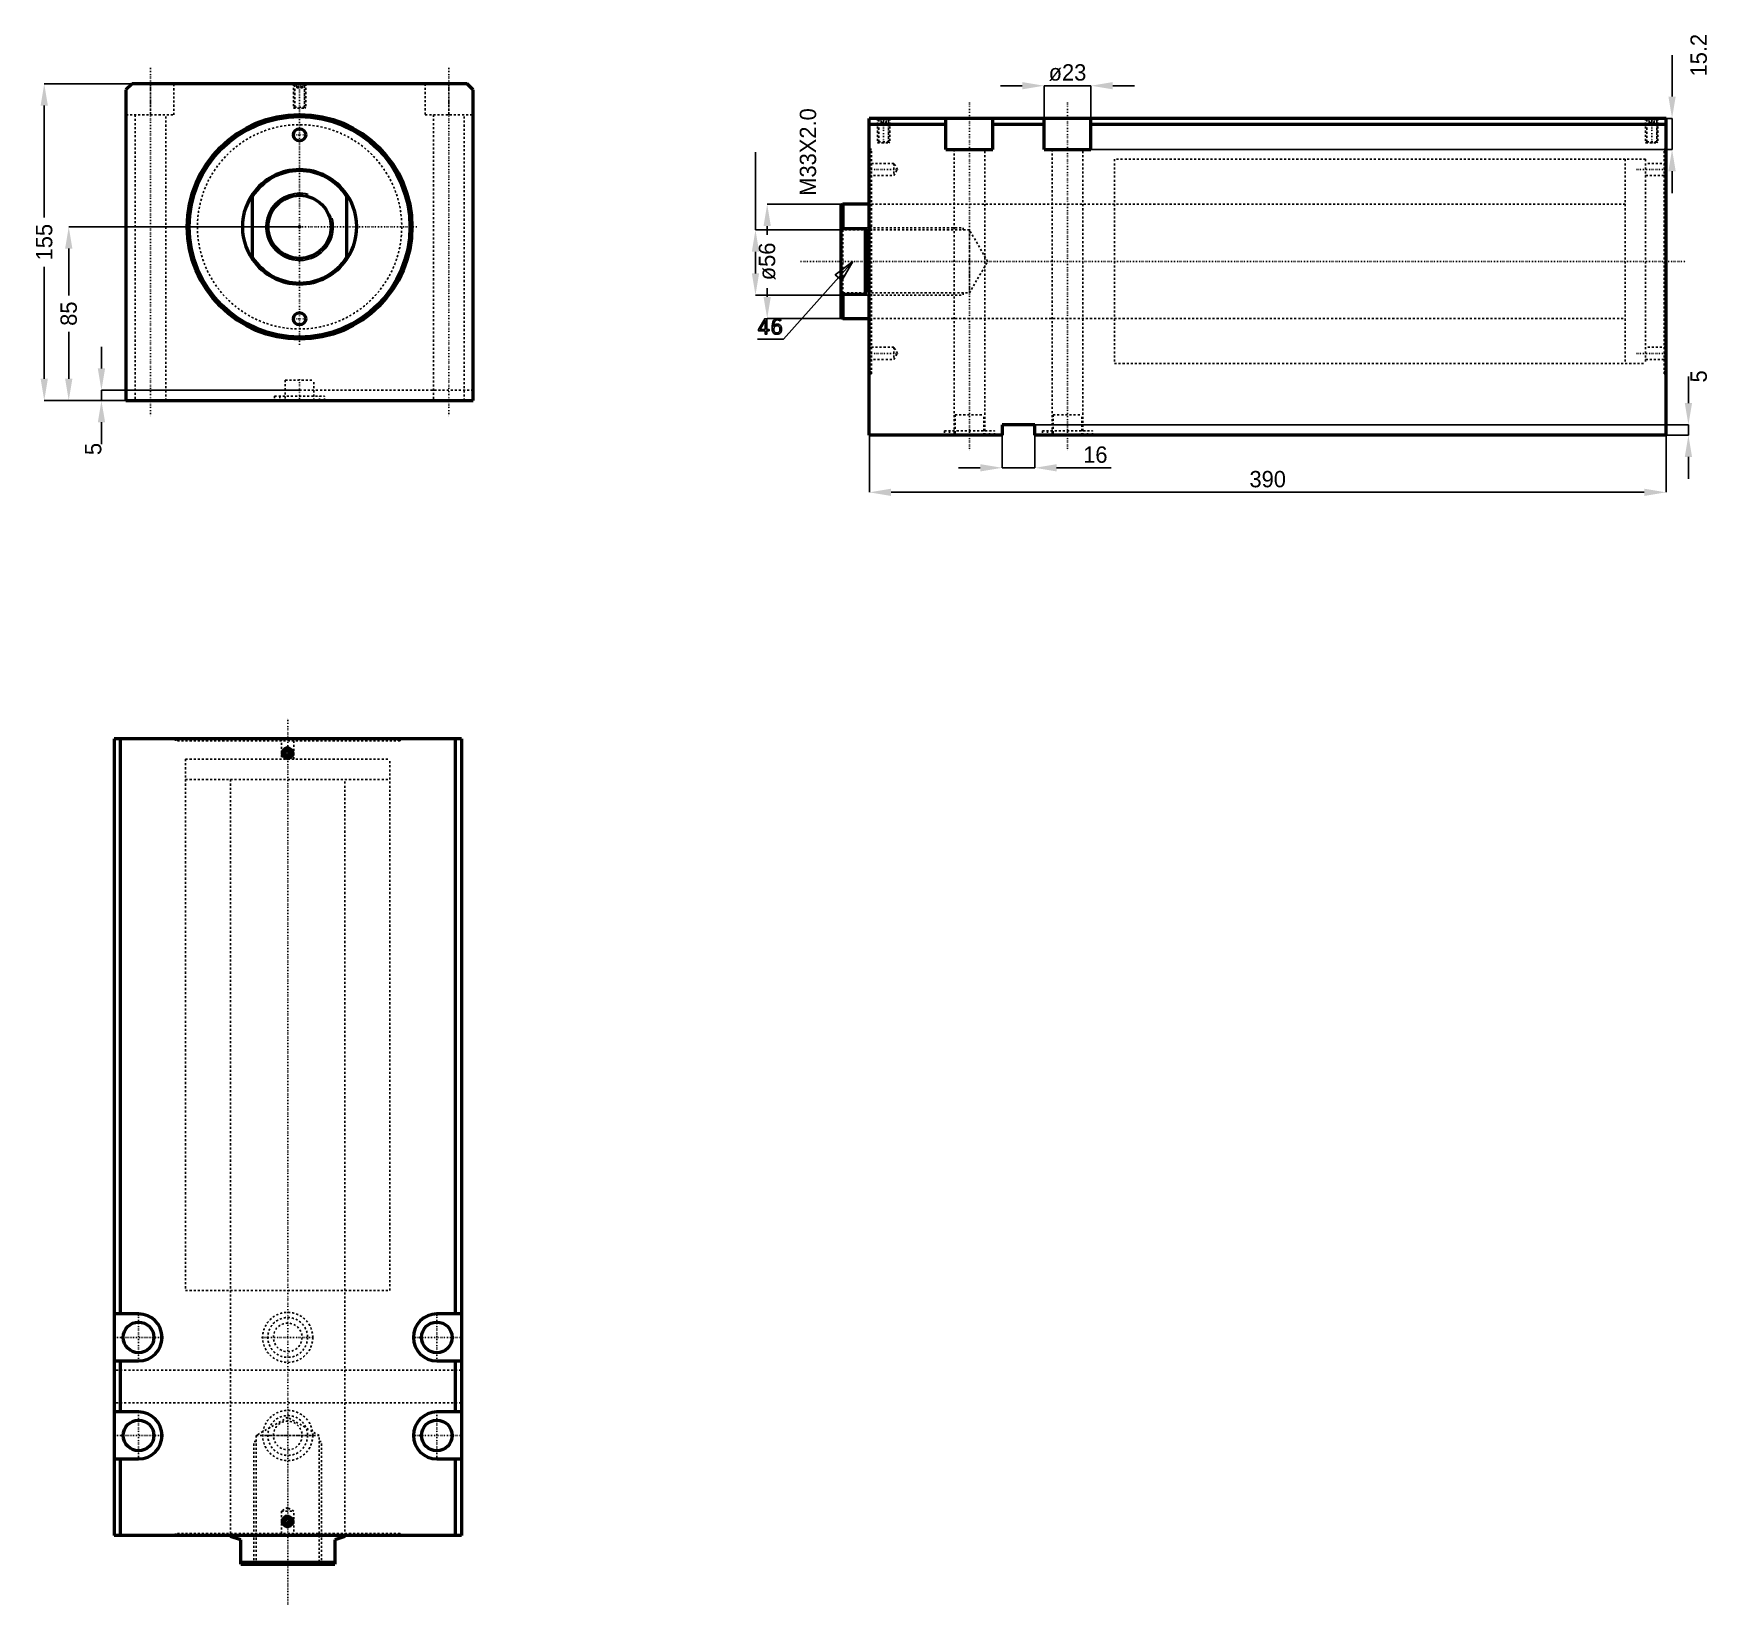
# Model space of a CAD drawing. Header units: millimetres. Extents: x -130 to 690, y -674 to 95.
import ezdxf

# ---------------------------------------------------------------- set-up
doc = ezdxf.new("R2010")
doc.units = ezdxf.units.MM
doc.linetypes.add('Center', pattern=[1.5, 0.45, -0.5, 0.05, -0.5])
doc.linetypes.add('Dashed', pattern=[2, 1, -1])
for name, color, linetype, lineweight in [('2d ConnectionPoints', 7, 'Continuous', 50), ('AM_0', 7, 'Continuous', 50), ('AM_5', 3, 'Continuous', 25), ('AM_7', 7, 'Center', 25), ('AM_9', 6, 'Dashed', 25)]:
    doc.layers.add(name, color=color, linetype=linetype, lineweight=lineweight)
doc.dimstyles.new('ISO-25', dxfattribs={"dimtxt": 2.5, "dimasz": 2.5, "dimexe": 1.25, "dimexo": 0.625, "dimtad": 1, "dimtxsty": 'Standard', "dimcen": 2.5, "dimadec": 0, "dimazin": 0, "dimtfac": 1, "dimtmove": 0, "dimatfit": 3, "dimfxl": 0, "dimarcsym": 0})

# ---------------------------------------------------------------- blocks, each defined once
blk = doc.blocks.new('1_JECX_MF_INLA_100_250_0_rod__0_in_JECX_MF_160_INLA_100_250_0__0')
at = {"layer": 'AM_0'}
for p, q in [((-23, -15.97), (-23, 15.97)), ((23, 15.97), (23, -15.97))]:
    blk.add_line(p, q, dxfattribs=at)
for points in [[(-23, 15.97), (-24.3, 13.9), (-25.42, 11.73), (-26.35, 9.47), (-27.07, 7.14), (-27.59, 4.75), (-27.9, 2.33), (-28, -0.11), (-27.88, -2.55), (-27.56, -4.97), (-27.02, -7.35), (-26.27, -9.68), (-25.33, -11.93), (-24.19, -14.1), (-23, -15.97)], [(23, -15.97), (24.3, -13.9), (25.42, -11.73), (26.35, -9.47), (27.07, -7.14), (27.59, -4.75), (27.9, -2.33), (28, 0.11), (27.88, 2.55), (27.56, 4.97), (27.02, 7.35), (26.27, 9.68), (25.33, 11.93), (24.19, 14.1), (23, 15.97)]]:
    blk.add_lwpolyline(points, dxfattribs=at)
blk.add_circle((0, 0), 15.42, dxfattribs=at)
for radius, start, end in [(28, 34.77194, 145.22806), (27.5, 33.2419, 146.7581), (27.5, 213.2419, 326.7581), (28, 214.77194, 325.22806)]:
    blk.add_arc((0, 0), radius, start, end, dxfattribs=at)
at = {"layer": 'AM_5'}
blk.add_arc((0, 0), 16.5, 75, 15, dxfattribs=at)
blk = doc.blocks.new('2_JECX_MF_EXLA_100_250_0_body__0_in_JECX_MF_160_INLA_100_250_0__0')
at = {"layer": 'AM_0'}
for p, q in [((-82, 70), (-85, 67)), ((-85, 67), (-85, -85)), ((82, 70), (-82, 70)), ((85, 67), (82, 70)), ((85, -85), (85, 67)), ((-85, -85), (85, -85))]:
    blk.add_line(p, q, dxfattribs=at)
for centre, radius in [((0, 0), 55), ((0, 0), 54), ((0, 45), 3), ((0, -45), 3)]:
    blk.add_circle(centre, radius, dxfattribs=at)
at = {"layer": 'AM_5', "linetype": 'Dashed'}
for p, q in [((-3, 70), (-3, 58)), ((3, 70), (3, 58))]:
    blk.add_line(p, q, dxfattribs=at)
at = {"layer": 'AM_7'}
for p, q in [((-73, 77.75), (-73, -92.75)), ((73, 77.75), (73, -92.75)), ((0, -57.75), (0, 70.6)), ((-3.15, 45), (3.15, 45)), ((-57.75, 0), (57.75, 0)), ((-3.15, -45), (3.15, -45)), ((0, -74.5), (0, -85.5))]:
    blk.add_line(p, q, dxfattribs=at)
at = {"layer": 'AM_9'}
for p, q in [((-73, 54.8), (-73, 70)), ((-61.5, 54.8), (-61.5, 70)), ((-3, 70), (-2.46, 69.46)), ((-2.46, 69.46), (-2.46, 58.54)), ((-2.46, 69.46), (2.46, 69.46)), ((-1.9, 70), (-2.4, 69.5)), ((-2.4, 69.5), (-2.4, 58)), ((-2.4, 69.5), (2.4, 69.5)), ((-1.44, 68), (-1.44, 70)), ((-1.44, 68), (1.44, 68)), ((-0.72, 68), (-0.72, 70)), ((0.72, 68), (0.72, 70)), ((1.44, 68), (1.44, 70)), ((2.4, 69.5), (1.9, 70)), ((2.4, 58), (2.4, 69.5)), ((2.46, 69.46), (3, 70)), ((2.46, 58.54), (2.46, 69.46)), ((61.5, 70), (61.5, 54.8)), ((73, 54.8), (73, 70)), ((-2.46, 58.54), (-3, 58)), ((-3, 58), (3, 58)), ((-2.46, 58.54), (2.46, 58.54)), ((3, 58), (2.46, 58.54)), ((-85, 54.8), (-61.5, 54.8)), ((-80.5, 54.8), (-80.5, -85)), ((-65.5, -85), (-65.5, 54.8)), ((61.5, 54.8), (85, 54.8)), ((65.5, 54.8), (65.5, -85)), ((80.5, -85), (80.5, 54.8)), ((85, -80), (-85, -80)), ((-7, -75), (7, -75)), ((-7, -75), (-7, -85)), ((7, -85), (7, -75)), ((-12.25, -82.9), (12.25, -82.9)), ((-12.25, -82.9), (-12.25, -85)), ((-9.75, -82.9), (-9.75, -85)), ((9.75, -85), (9.75, -82.9)), ((12.25, -85), (12.25, -82.9))]:
    blk.add_line(p, q, dxfattribs=at)
blk.add_circle((0, 0), 50, dxfattribs=at)
blk = doc.blocks.new('*D3')
at = {"layer": 'AM_5', "color": 0, "lineweight": -2}
for p, q in [((-82, 70), (-125, 70)), ((-125, 59.33), (-125, 4.61)), ((-125, -74.33), (-125, -19.61)), ((-85, -85), (-125, -85))]:
    blk.add_line(p, q, dxfattribs=at)
at = {"layer": 'AM_5', "color": 0}
for points in [[(-123.22, 59.33), (-126.78, 59.33), (-125, 70)], [(-126.78, -74.33), (-123.22, -74.33), (-125, -85)]]:
    blk.add_solid(points, dxfattribs=at)
at = {"layer": 'Defpoints', "color": 0}
for p in [(-82, 70), (-125, -85), (-85, -85)]:
    blk.add_point(p, dxfattribs=at)
at = {"layer": 'AM_5', "color": 0, "insert": (-125, -7.5), "char_height": 8, "attachment_point": 5, "rotation": 90}
blk.add_mtext('155', dxfattribs=at)
blk = doc.blocks.new('*D4')
at = {"layer": 'AM_5', "color": 0, "lineweight": -2}
for p, q in [((0, 0), (-113, 0)), ((-113, -10.67), (-113, -33.62)), ((-113, -74.33), (-113, -51.38)), ((-85, -85), (-113, -85))]:
    blk.add_line(p, q, dxfattribs=at)
at = {"layer": 'AM_5', "color": 0}
for points in [[(-111.22, -10.67), (-114.78, -10.67), (-113, 0)], [(-114.78, -74.33), (-111.22, -74.33), (-113, -85)]]:
    blk.add_solid(points, dxfattribs=at)
at = {"layer": 'Defpoints', "color": 0}
for p in [(0, 0), (-113, -85), (-85, -85)]:
    blk.add_point(p, dxfattribs=at)
at = {"layer": 'AM_5', "color": 0, "insert": (-113, -42.5), "char_height": 8, "attachment_point": 5, "rotation": 90}
blk.add_mtext('85', dxfattribs=at)
blk = doc.blocks.new('*D5')
at = {"layer": 'AM_5', "color": 0, "lineweight": -2}
for p, q in [((-97, -69.33), (-97, -58.67)), ((0, -80), (-97, -80)), ((-97, -80), (-97, -85)), ((-85, -85), (-97, -85)), ((-97, -95.67), (-97, -106.33))]:
    blk.add_line(p, q, dxfattribs=at)
at = {"layer": 'AM_5', "color": 0}
for points in [[(-98.78, -69.33), (-95.22, -69.33), (-97, -80)], [(-95.22, -95.67), (-98.78, -95.67), (-97, -85)]]:
    blk.add_solid(points, dxfattribs=at)
at = {"layer": 'Defpoints', "color": 0}
for p in [(0, -80), (-97, -85), (-85, -85)]:
    blk.add_point(p, dxfattribs=at)
at = {"layer": 'AM_5', "color": 0, "insert": (-101, -108.73), "char_height": 8, "attachment_point": 5, "rotation": 90}
blk.add_mtext('5', dxfattribs=at)
blk = doc.blocks.new('1_JECX_MF_INLA_100_250_0_rod__0_in_JECX_MF_160_INLA_100_250_0__4')
at = {"layer": 'AM_0'}
for p, q in [((-28, 0), (-28, -0.38)), ((28, -0.38), (28, 0)), ((-23, -2), (-28, -0.38)), ((-23, -14), (-23, -2)), ((28, -0.38), (23, -2)), ((23, -2), (23, -14)), ((-23, -13), (23, -13)), ((-23, -14), (23, -14))]:
    blk.add_line(p, q, dxfattribs=at)
at = {"layer": 'AM_5', "linetype": 'Dashed'}
for p, q in [((-16.5, -14), (-16.5, 46)), ((-15.42, 46), (-16.5, 46)), ((15.42, 46), (16.5, 46)), ((16.5, -14), (16.5, 46))]:
    blk.add_line(p, q, dxfattribs=at)
at = {"layer": 'AM_7'}
blk.add_line((0, -33.7), (0, 399.7), dxfattribs=at)
at = {"layer": 'AM_9'}
for p, q in [((-50, 380), (50, 380)), ((-50, 380), (-50, 370)), ((50, 370), (50, 380)), ((-50, 370), (50, 370)), ((-28, 370), (-28, 0)), ((28, 0), (28, 370)), ((0, 57.9), (-15.42, 49)), ((15.42, 49), (0, 57.9)), ((-15.42, 49), (15.42, 49)), ((-15.42, 49), (-15.42, -12.92)), ((15.42, -12.92), (15.42, 49)), ((-15.42, -12.92), (-16.5, -14)), ((-15.42, -12.92), (15.42, -12.92)), ((16.5, -14), (15.42, -12.92))]:
    blk.add_line(p, q, dxfattribs=at)
blk = doc.blocks.new('2_JECX_MF_EXLA_100_250_0_body__0_in_JECX_MF_160_INLA_100_250_0__4')
at = {"layer": 'AM_0'}
for p, q in [((-85, 390), (-85, 0)), ((85, 390), (-85, 390)), ((-82, 390), (-82, 108.5)), ((82, 390), (82, 108.5)), ((85, 390), (85, 0)), ((-0.72, 384.25), (-1.44, 383)), ((-1.44, 383), (-0.72, 381.75)), ((0.72, 384.25), (-0.72, 384.25)), ((-0.72, 381.75), (0.72, 381.75)), ((1.44, 383), (0.72, 384.25)), ((0.72, 381.75), (1.44, 383)), ((-73, 108.5), (-85, 108.5)), ((85, 108.5), (73, 108.5)), ((-85, 85.5), (-73, 85.5)), ((-82, 85.5), (-82, 60.5)), ((73, 85.5), (85, 85.5)), ((82, 85.5), (82, 60.5)), ((-73, 60.5), (-85, 60.5)), ((85, 60.5), (73, 60.5)), ((-85, 37.5), (-73, 37.5)), ((-82, 37.5), (-82, 0)), ((73, 37.5), (85, 37.5)), ((82, 37.5), (82, 0)), ((-0.72, 8.25), (-1.44, 7)), ((0.72, 8.25), (-0.72, 8.25)), ((1.44, 7), (0.72, 8.25)), ((85, 0), (-85, 0)), ((-1.44, 7), (-0.72, 5.75)), ((-0.72, 5.75), (0.72, 5.75)), ((0.72, 5.75), (1.44, 7))]:
    blk.add_line(p, q, dxfattribs=at)
for centre, radius in [((0, 383), 2.46), ((0, 383), 2.4), ((0, 383), 1.9), ((-73, 97), 7.5), ((73, 97), 7.5), ((-73, 49), 7.5), ((73, 49), 7.5), ((0, 7), 2.46), ((0, 7), 2.4), ((0, 7), 1.9)]:
    blk.add_circle(centre, radius, dxfattribs=at)
for centre, start, end in [((-73, 97), 270, 90), ((73, 97), 90, 270), ((-73, 49), 270, 90), ((73, 49), 90, 270)]:
    blk.add_arc(centre, 11.5, start, end, dxfattribs=at)
at = {"layer": 'AM_5'}
for centre in [(0, 383), (0, 7)]:
    blk.add_arc(centre, 3, 75, 15, dxfattribs=at)
at = {"layer": 'AM_7'}
for p, q in [((-3.15, 383), (3.15, 383)), ((-73, 84.93), (-73, 109.08)), ((73, 84.93), (73, 109.08)), ((-85.08, 97), (-60.93, 97)), ((-12.86, 97), (12.86, 97)), ((60.92, 97), (85.07, 97)), ((-73, 36.92), (-73, 61.08)), ((73, 36.92), (73, 61.08)), ((-85.08, 49), (-60.93, 49)), ((-12.86, 49), (12.86, 49)), ((60.92, 49), (85.07, 49)), ((-3.15, 7), (3.15, 7))]:
    blk.add_line(p, q, dxfattribs=at)
at = {"layer": 'AM_9'}
for p, q in [((-55, 390), (-55, 389)), ((55, 389), (-55, 389)), ((-54, 390), (-54, 389)), ((-3, 390), (-3, 380)), ((3, 380), (3, 390)), ((54, 389), (54, 390)), ((55, 389), (55, 390)), ((-50, 380), (50, 380)), ((-50, 380), (-50, 120)), ((50, 120), (50, 380)), ((-50, 120), (50, 120)), ((-28, 120), (-28, 0)), ((28, 0), (28, 120)), ((85, 81), (-85, 81)), ((85, 65), (-85, 65)), ((0, 13.73), (-3, 12)), ((-3, 12), (-3, 0)), ((-3, 12), (3, 12)), ((3, 12), (0, 13.73)), ((3, 0), (3, 12)), ((55, 1), (-55, 1)), ((-55, 1), (-55, 0)), ((-54, 1), (-54, 0)), ((54, 0), (54, 1)), ((55, 0), (55, 1))]:
    blk.add_line(p, q, dxfattribs=at)
for centre, radius in [((0, 97), 12.25), ((0, 97), 9.75), ((0, 97), 7), ((0, 49), 12.25), ((0, 49), 9.75), ((0, 49), 7)]:
    blk.add_circle(centre, radius, dxfattribs=at)
blk = doc.blocks.new('1_JECX_MF_INLA_100_250_0_rod__0_in_JECX_MF_160_INLA_100_250_0__2')
at = {"layer": 'AM_0'}
for p, q in [((-13, 28), (-14, 27.5)), ((-14, 27.5), (-14, -27.5)), ((0, 28), (-13, 28)), ((-13, 28), (-13, 15.97)), ((-13, 15.97), (-14, 15.07)), ((-2, 15.97), (-13, 15.97)), ((-2, 15.97), (-2, -15.97)), ((-14, -15.07), (-13, -15.97)), ((-13, -15.97), (-2, -15.97)), ((-13, -15.97), (-13, -28)), ((-14, -27.5), (-13, -28)), ((-13, -28), (0, -28))]:
    blk.add_line(p, q, dxfattribs=at)
blk.add_lwpolyline([(-2, -15.97), (-1.58, -13.9), (-1.21, -11.73), (-0.91, -9.47), (-0.68, -7.14), (-0.51, -4.75), (-0.41, -2.33), (-0.38, 0.11), (-0.41, 2.55), (-0.52, 4.97), (-0.69, 7.35), (-0.94, 9.68), (-1.24, 11.93), (-1.61, 14.1), (-2, 15.97)], dxfattribs=at)
at = {"layer": 'AM_5', "linetype": 'Dashed'}
for p, q in [((-14, 16.5), (46, 16.5)), ((46, 15.42), (46, 16.5)), ((46, -15.42), (46, -16.5)), ((-14, -16.5), (46, -16.5))]:
    blk.add_line(p, q, dxfattribs=at)
at = {"layer": 'AM_7'}
blk.add_line((-33.7, 0), (399.7, 0), dxfattribs=at)
at = {"layer": 'AM_9'}
for p, q in [((370, 50), (370, -50)), ((380, 50), (370, 50)), ((380, 50), (380, -50)), ((370, 28), (0, 28)), ((-12.92, 15.42), (-14, 16.5)), ((49, 15.42), (-12.92, 15.42)), ((-12.92, 15.42), (-12.92, -15.42)), ((57.9, 0), (49, 15.42)), ((49, 15.42), (49, -15.42)), ((49, -15.42), (57.9, 0)), ((-14, -16.5), (-12.92, -15.42)), ((-12.92, -15.42), (49, -15.42)), ((0, -28), (370, -28)), ((370, -50), (380, -50))]:
    blk.add_line(p, q, dxfattribs=at)
blk = doc.blocks.new('2_JECX_MF_EXLA_100_250_0_body__0_in_JECX_MF_160_INLA_100_250_0__2')
at = {"layer": 'AM_0'}
for p, q in [((0, -85), (0, 70)), ((390, 70), (0, 70)), ((37.5, 67), (0, 67)), ((37.5, 54.8), (37.5, 70)), ((60.5, 54.8), (60.5, 70)), ((85.5, 67), (60.5, 67)), ((85.5, 54.8), (85.5, 70)), ((108.5, 54.8), (108.5, 70)), ((390, 67), (108.5, 67)), ((390, -85), (390, 70)), ((37.5, 54.8), (60.5, 54.8)), ((85.5, 54.8), (108.5, 54.8)), ((81, -80), (65, -80)), ((65, -80), (65, -85)), ((81, -85), (81, -80)), ((65, -85), (0, -85)), ((390, -85), (81, -85))]:
    blk.add_line(p, q, dxfattribs=at)
at = {"layer": 'AM_5', "linetype": 'Dashed'}
for p, q in [((4, 70), (4, 58)), ((10, 70), (10, 58)), ((380, 70), (380, 58)), ((386, 70), (386, 58))]:
    blk.add_line(p, q, dxfattribs=at)
at = {"layer": 'AM_7'}
for p, q in [((49, 77.75), (49, -92.75)), ((97, 77.75), (97, -92.75)), ((7, 70.6), (7, 57.4)), ((383, 70.6), (383, 57.4)), ((-0.69, 45), (14.42, 45)), ((375.58, 45), (390.69, 45)), ((-0.69, -45), (14.42, -45)), ((375.58, -45), (390.69, -45))]:
    blk.add_line(p, q, dxfattribs=at)
at = {"layer": 'AM_9'}
for p, q in [((4, 70), (4.54, 69.46)), ((4.54, 69.46), (4.54, 58.54)), ((4.54, 69.46), (9.46, 69.46)), ((5.1, 70), (4.6, 69.5)), ((4.6, 69.5), (4.6, 58)), ((4.6, 69.5), (9.4, 69.5)), ((5.75, 68), (5.75, 70)), ((5.75, 68), (8.25, 68)), ((7, 68), (7, 70)), ((8.25, 68), (8.25, 70)), ((9.4, 69.5), (8.9, 70)), ((9.4, 58), (9.4, 69.5)), ((9.46, 69.46), (10, 70)), ((9.46, 58.54), (9.46, 69.46)), ((380, 70), (380.54, 69.46)), ((380.54, 69.46), (380.54, 58.54)), ((380.54, 69.46), (385.46, 69.46)), ((381.1, 70), (380.6, 69.5)), ((380.6, 69.5), (380.6, 58)), ((380.6, 69.5), (385.4, 69.5)), ((381.75, 68), (381.75, 70)), ((381.75, 68), (384.25, 68)), ((383, 68), (383, 70)), ((384.25, 68), (384.25, 70)), ((385.4, 69.5), (384.9, 70)), ((385.4, 58), (385.4, 69.5)), ((385.46, 69.46), (386, 70)), ((385.46, 58.54), (385.46, 69.46)), ((4.54, 58.54), (4, 58)), ((4, 58), (10, 58)), ((4.54, 58.54), (9.46, 58.54)), ((10, 58), (9.46, 58.54)), ((380.54, 58.54), (380, 58)), ((380, 58), (386, 58)), ((380.54, 58.54), (385.46, 58.54)), ((386, 58), (385.46, 58.54)), ((1, 55), (0, 55)), ((1, 54), (0, 54)), ((1, -55), (1, 55)), ((41.5, 54.8), (41.5, -85)), ((56.5, -85), (56.5, 54.8)), ((89.5, 54.8), (89.5, -85)), ((104.5, -85), (104.5, 54.8)), ((380, 50), (120, 50)), ((120, 50), (120, -50)), ((380, 50), (380, -50)), ((389, -55), (389, 55)), ((390, 55), (389, 55)), ((390, 54), (389, 54)), ((12, 48), (0, 48)), ((0, 42), (12, 42)), ((13.73, 45), (12, 48)), ((12, 48), (12, 42)), ((12, 42), (13.73, 45)), ((390, 48), (380, 48)), ((380, 42), (390, 42)), ((120, 28), (0, 28)), ((0, -28), (120, -28)), ((12, -42), (0, -42)), ((0, -48), (12, -48)), ((13.73, -45), (12, -42)), ((12, -42), (12, -48)), ((12, -48), (13.73, -45)), ((390, -42), (380, -42)), ((380, -48), (390, -48)), ((0, -54), (1, -54)), ((0, -55), (1, -55)), ((120, -50), (380, -50)), ((389, -54), (390, -54)), ((389, -55), (390, -55)), ((42, -75), (56, -75)), ((42, -75), (42, -85)), ((56, -85), (56, -75)), ((90, -75), (104, -75)), ((90, -75), (90, -85)), ((104, -85), (104, -75)), ((36.75, -82.9), (61.25, -82.9)), ((36.75, -82.9), (36.75, -85)), ((39.25, -82.9), (39.25, -85)), ((58.75, -85), (58.75, -82.9)), ((61.25, -85), (61.25, -82.9)), ((84.75, -82.9), (109.25, -82.9)), ((84.75, -82.9), (84.75, -85)), ((87.25, -82.9), (87.25, -85)), ((106.75, -85), (106.75, -82.9)), ((109.25, -85), (109.25, -82.9))]:
    blk.add_line(p, q, dxfattribs=at)
blk = doc.blocks.new('*D19')
at = {"layer": 'AM_5', "color": 0, "lineweight": -2}
for p, q in [((353.71, 69.07), (343.04, 69.07)), ((364.38, 53.07), (364.38, 69.07)), ((364.38, 69.07), (387.38, 69.07)), ((387.38, 53.07), (387.38, 69.07)), ((398.04, 69.07), (408.71, 69.07))]:
    blk.add_line(p, q, dxfattribs=at)
at = {"layer": 'AM_5', "color": 0}
for points in [[(353.71, 70.84), (353.71, 67.29), (364.38, 69.07)], [(398.04, 70.84), (398.04, 67.29), (387.38, 69.07)]]:
    blk.add_solid(points, dxfattribs=at)
at = {"layer": 'Defpoints', "color": 0}
for p in [(387.38, 69.07), (364.38, 53.07), (387.38, 53.07)]:
    blk.add_point(p, dxfattribs=at)
at = {"layer": 'AM_5', "color": 0, "insert": (375.88, 75.47), "char_height": 8, "attachment_point": 5}
blk.add_mtext('ø23', dxfattribs=at)
blk = doc.blocks.new('*D20')
at = {"layer": 'AM_5', "color": 0, "lineweight": -2}
for p, q in [((671.81, 63.73), (671.81, 84)), ((387.38, 53.07), (671.81, 53.07)), ((671.81, 37.87), (671.81, 53.07)), ((387.38, 37.87), (671.81, 37.87)), ((671.81, 27.2), (671.81, 16.53))]:
    blk.add_line(p, q, dxfattribs=at)
at = {"layer": 'AM_5', "color": 0}
for points in [[(670.03, 63.73), (673.59, 63.73), (671.81, 53.07)], [(670.03, 27.2), (673.59, 27.2), (671.81, 37.87)]]:
    blk.add_solid(points, dxfattribs=at)
at = {"layer": 'Defpoints', "color": 0}
for p in [(387.38, 53.07), (671.81, 53.07), (387.38, 37.87)]:
    blk.add_point(p, dxfattribs=at)
at = {"layer": 'AM_5', "color": 0, "insert": (684.88, 84), "char_height": 8, "attachment_point": 5, "rotation": 90}
blk.add_mtext('15.2', dxfattribs=at)
blk = doc.blocks.new('*D21')
at = {"layer": 'AM_5', "color": 0, "lineweight": -2}
for p, q in [((278.88, -101.93), (278.88, -129.93)), ((668.88, -101.93), (668.88, -129.93)), ((289.54, -129.93), (658.21, -129.93))]:
    blk.add_line(p, q, dxfattribs=at)
at = {"layer": 'AM_5', "color": 0}
for points in [[(289.54, -128.16), (289.54, -131.71), (278.88, -129.93)], [(658.21, -128.16), (658.21, -131.71), (668.88, -129.93)]]:
    blk.add_solid(points, dxfattribs=at)
at = {"layer": 'Defpoints', "color": 0}
for p in [(278.88, -101.93), (668.88, -101.93), (668.88, -129.93)]:
    blk.add_point(p, dxfattribs=at)
at = {"layer": 'AM_5', "color": 0, "insert": (473.88, -123.53), "char_height": 8, "attachment_point": 5}
blk.add_mtext('390', dxfattribs=at)
blk = doc.blocks.new('*D22')
at = {"layer": 'AM_5', "color": 0, "lineweight": -2}
for p, q in [((265.88, 11.07), (228.88, 11.07)), ((228.88, 0.4), (228.88, -3.87)), ((228.88, -34.27), (228.88, -30)), ((265.88, -44.93), (228.88, -44.93))]:
    blk.add_line(p, q, dxfattribs=at)
at = {"layer": 'AM_5', "color": 0}
for points in [[(227.1, 0.4), (230.65, 0.4), (228.88, 11.07)], [(227.1, -34.27), (230.65, -34.27), (228.88, -44.93)]]:
    blk.add_solid(points, dxfattribs=at)
at = {"layer": 'Defpoints', "color": 0}
for p in [(228.88, 11.07), (265.88, 11.07), (265.88, -44.93)]:
    blk.add_point(p, dxfattribs=at)
at = {"layer": 'AM_5', "color": 0, "insert": (228.88, -16.93), "char_height": 8, "attachment_point": 5, "rotation": 90}
blk.add_mtext('ø56', dxfattribs=at)
blk = doc.blocks.new('*D23')
at = {"layer": 'AM_5', "color": 0, "lineweight": -2}
for p, q in [((343.88, -96.93), (343.88, -117.93)), ((359.88, -101.93), (359.88, -117.93)), ((333.21, -117.93), (322.54, -117.93)), ((343.88, -117.93), (359.88, -117.93)), ((370.54, -117.93), (397.25, -117.93))]:
    blk.add_line(p, q, dxfattribs=at)
at = {"layer": 'AM_5', "color": 0}
for points in [[(333.21, -116.16), (333.21, -119.71), (343.88, -117.93)], [(370.54, -116.16), (370.54, -119.71), (359.88, -117.93)]]:
    blk.add_solid(points, dxfattribs=at)
at = {"layer": 'Defpoints', "color": 0}
for p in [(343.88, -96.93), (359.88, -101.93), (359.88, -117.93)]:
    blk.add_point(p, dxfattribs=at)
at = {"layer": 'AM_5', "color": 0, "insert": (389.51, -111.53), "char_height": 8, "attachment_point": 5}
blk.add_mtext('16', dxfattribs=at)
blk = doc.blocks.new('*D24')
at = {"layer": 'AM_5', "color": 0, "lineweight": -2}
for p, q in [((679.81, -86.27), (679.81, -73.2)), ((343.88, -96.93), (679.81, -96.93)), ((679.81, -101.93), (679.81, -96.93)), ((359.88, -101.93), (679.81, -101.93)), ((679.81, -112.6), (679.81, -123.27))]:
    blk.add_line(p, q, dxfattribs=at)
at = {"layer": 'AM_5', "color": 0}
for points in [[(678.03, -86.27), (681.59, -86.27), (679.81, -96.93)], [(678.03, -112.6), (681.59, -112.6), (679.81, -101.93)]]:
    blk.add_solid(points, dxfattribs=at)
at = {"layer": 'Defpoints', "color": 0}
for p in [(343.88, -96.93), (359.88, -101.93), (679.81, -101.93)]:
    blk.add_point(p, dxfattribs=at)
at = {"layer": 'AM_5', "color": 0, "insert": (684.88, -73.2), "char_height": 8, "attachment_point": 5, "rotation": 90}
blk.add_mtext('5', dxfattribs=at)
blk = doc.blocks.new('*D25')
at = {"layer": 'AM_5', "color": 0, "lineweight": -2}
for p, q in [((223.14, -1.52), (223.14, 36.62)), ((265.96, -1.52), (223.14, -1.52)), ((223.14, -22.77), (223.14, -12.18)), ((264.88, -33.43), (223.14, -33.43))]:
    blk.add_line(p, q, dxfattribs=at)
at = {"layer": 'AM_5', "color": 0}
for points in [[(221.36, -12.18), (224.92, -12.18), (223.14, -1.52)], [(221.36, -22.77), (224.92, -22.77), (223.14, -33.43)]]:
    blk.add_solid(points, dxfattribs=at)
at = {"layer": 'Defpoints', "color": 0}
for p in [(265.96, -1.52), (223.14, -33.43), (264.88, -33.43)]:
    blk.add_point(p, dxfattribs=at)
at = {"layer": 'AM_5', "color": 0, "insert": (248.88, 36.62), "char_height": 8, "attachment_point": 5, "rotation": 90}
blk.add_mtext('M33X2.0', dxfattribs=at)

msp = doc.modelspace()

# ---------------------------------------------------------------- linework, layer by layer
at = {"layer": '2d ConnectionPoints'}
for p in [(0, 0), (278.876, -16.934), (-5.829, -640.509)]:
    msp.add_point(p, dxfattribs=at)
at = {"layer": 'AM_5'}
for p, q in [((236.876, -54.934), (270.876, -16.934)), ((224.076, -54.934), (236.876, -54.934))]:
    msp.add_line(p, q, dxfattribs=at)
for points in [[(270.876, -16.934), (265.353, -26.306), (262.174, -23.461), (270.876, -16.934)], [(227.955, -50.87), (224.585, -50.87), (224.585, -50.194), (227.653, -44.994), (228.683, -44.994), (228.683, -50.168), (229.806, -50.168), (229.806, -50.87), (228.683, -50.87), (228.683, -52.534), (227.955, -52.534), (227.955, -50.87)], [(227.965, -50.168), (227.965, -45.868), (225.48, -50.168), (227.965, -50.168)], [(233.622, -52.596), (233.622, -52.596), (233.27, -52.58), (232.801, -52.494), (232.801, -52.494), (232.404, -52.335), (232.179, -52.188), (232.179, -52.188), (231.983, -52.013), (231.736, -51.706), (231.736, -51.706), (231.547, -51.345), (231.453, -51.075), (231.453, -51.075), (231.38, -50.782), (231.301, -50.297), (231.301, -50.297), (231.259, -49.76), (231.251, -49.372), (231.251, -49.372), (231.276, -48.576), (231.407, -47.516), (231.407, -47.516), (231.652, -46.617), (231.877, -46.107), (231.877, -46.107), (232.157, -45.68), (232.684, -45.218), (232.684, -45.218), (233.341, -44.969), (233.851, -44.921), (233.851, -44.921), (234.096, -44.928), (234.432, -44.967), (234.432, -44.967), (234.729, -45.038), (234.906, -45.103), (234.906, -45.103), (235.07, -45.181), (235.3, -45.315), (235.3, -45.315), (235.51, -45.471), (235.639, -45.587), (235.067, -46.055), (235.067, -46.055), (234.993, -45.969), (234.861, -45.854), (234.861, -45.854), (234.705, -45.755), (234.586, -45.699), (234.586, -45.699), (234.458, -45.651), (234.248, -45.599), (234.248, -45.599), (234.017, -45.571), (233.851, -45.566), (233.851, -45.566), (233.588, -45.586), (233.239, -45.693), (233.239, -45.693), (232.944, -45.892), (232.777, -46.076), (232.777, -46.076), (232.632, -46.286), (232.45, -46.627), (232.45, -46.627), (232.312, -46.999), (232.244, -47.264), (232.244, -47.264), (232.189, -47.541), (232.12, -47.977), (232.12, -47.977), (232.068, -48.438), (232.041, -48.759), (232.041, -48.759), (232.157, -48.535), (232.354, -48.242), (232.354, -48.242), (232.577, -48), (232.74, -47.867), (232.74, -47.867), (232.916, -47.757), (233.199, -47.639), (233.199, -47.639), (233.507, -47.575), (233.726, -47.563), (233.726, -47.563), (233.984, -47.577), (234.347, -47.653), (234.347, -47.653), (234.683, -47.794), (234.891, -47.924), (234.891, -47.924), (235.083, -48.078), (235.337, -48.345), (235.337, -48.345), (235.55, -48.654), (235.668, -48.884), (235.668, -48.884), (235.766, -49.126), (235.873, -49.502), (235.873, -49.502), (235.93, -49.894), (235.941, -50.163), (235.941, -50.163), (235.929, -50.443), (235.866, -50.839), (235.866, -50.839), (235.75, -51.206), (235.642, -51.434), (235.642, -51.434), (235.513, -51.646), (235.285, -51.926), (235.285, -51.926), (235.016, -52.161), (234.813, -52.292), (234.813, -52.292), (234.595, -52.402), (234.25, -52.52), (234.25, -52.52), (233.881, -52.584), (233.622, -52.596)], [(233.632, -51.941), (233.632, -51.941), (233.82, -51.932), (234.079, -51.884), (234.079, -51.884), (234.311, -51.795), (234.451, -51.712), (234.451, -51.712), (234.579, -51.614), (234.746, -51.439), (234.746, -51.439), (234.883, -51.231), (234.958, -51.075), (234.958, -51.075), (235.02, -50.907), (235.087, -50.635), (235.087, -50.635), (235.123, -50.341), (235.13, -50.132), (235.13, -50.132), (235.123, -49.936), (235.09, -49.657), (235.09, -49.657), (235.027, -49.396), (234.969, -49.232), (234.969, -49.232), (234.898, -49.078), (234.767, -48.873), (234.767, -48.873), (234.608, -48.698), (234.485, -48.598), (234.485, -48.598), (234.35, -48.513), (234.126, -48.422), (234.126, -48.422), (233.876, -48.373), (233.695, -48.364), (233.695, -48.364), (233.506, -48.374), (233.243, -48.426), (233.243, -48.426), (233.002, -48.523), (232.855, -48.613), (232.855, -48.613), (232.719, -48.72), (232.54, -48.908), (232.54, -48.908), (232.39, -49.127), (232.306, -49.292), (232.306, -49.292), (232.237, -49.468), (232.162, -49.747), (232.162, -49.747), (232.122, -50.046), (232.114, -50.256), (232.114, -50.256), (232.121, -50.448), (232.158, -50.719), (232.158, -50.719), (232.227, -50.97), (232.291, -51.127), (232.291, -51.127), (232.368, -51.274), (232.508, -51.468), (232.508, -51.468), (232.678, -51.632), (232.808, -51.725), (232.808, -51.725), (232.95, -51.803), (233.184, -51.887), (233.184, -51.887), (233.445, -51.933), (233.632, -51.941)]]:
    msp.add_lwpolyline(points, dxfattribs=at)

# ---------------------------------------------------------------- block references
for name, p in [('2_JECX_MF_EXLA_100_250_0_body__0_in_JECX_MF_160_INLA_100_250_0__0', (0, 0)), ('2_JECX_MF_EXLA_100_250_0_body__0_in_JECX_MF_160_INLA_100_250_0__2', (278.876, -16.934)), ('1_JECX_MF_INLA_100_250_0_rod__0_in_JECX_MF_160_INLA_100_250_0__2', (278.876, -16.934)), ('1_JECX_MF_INLA_100_250_0_rod__0_in_JECX_MF_160_INLA_100_250_0__0', (0, 0)), ('1_JECX_MF_INLA_100_250_0_rod__0_in_JECX_MF_160_INLA_100_250_0__4', (-5.829, -640.509)), ('2_JECX_MF_EXLA_100_250_0_body__0_in_JECX_MF_160_INLA_100_250_0__4', (-5.829, -640.509))]:
    msp.add_blockref(name, p)

# ---------------------------------------------------------------- dimensions: what is measured, and where the dimension line sits
for base, p1, p2, text, picture, middle in [((671.809, 53.066), (387.376, 37.866), (387.376, 53.066), '15.2', '*D20', (684.876, 83.999)), ((-125, -85), (-82, 70), (-85, -85), '155', '*D3', (-125, -7.5)), ((223.143, -33.434), (265.958, -1.516), (264.876, -33.434), 'M33X2.0', '*D25', (248.876, 36.617)), ((228.876, 11.066), (265.876, -44.934), (265.876, 11.066), 'ø56', '*D22', (228.876, -16.934)), ((-113, -85), (0, 0), (-85, -85), '85', '*D4', (-113, -42.5)), ((-97, -85), (0, -80), (-85, -85), '5', '*D5', (-101, -108.733)), ((679.809, -101.934), (343.876, -96.934), (359.876, -101.934), '5', '*D24', (684.876, -73.201))]:
    dim = msp.add_linear_dim(base=base, p1=p1, p2=p2, angle=90, text=text, dimstyle='ISO-25', override={"dimtxt": 8, "dimasz": 10.666667, "dimexe": 0, "dimexo": 0, "dimgap": 2.4}, dxfattribs=at)
    dim.commit()
    dim.dimension.update_dxf_attribs({"geometry": picture, "text_midpoint": middle, "dimtype": 160, "text_rotation": 90})
for base, p1, p2, text, picture, middle in [((387.376, 69.066), (364.376, 53.066), (387.376, 53.066), 'ø23', '*D19', (375.876, 69.066)), ((359.876, -117.934), (343.876, -96.934), (359.876, -101.934), '16', '*D23', (389.514, -117.934)), ((668.876, -129.934), (278.876, -101.934), (668.876, -101.934), '390', '*D21', (473.876, -129.934))]:
    dim = msp.add_linear_dim(base=base, p1=p1, p2=p2, text=text, dimstyle='ISO-25', override={"dimtxt": 8, "dimasz": 10.666667, "dimexe": 0, "dimexo": 0, "dimgap": 2.4}, dxfattribs=at)
    dim.commit()
    dim.dimension.update_dxf_attribs({"geometry": picture, "text_midpoint": middle, "dimtype": 160})

doc.saveas('drawing.dxf')
